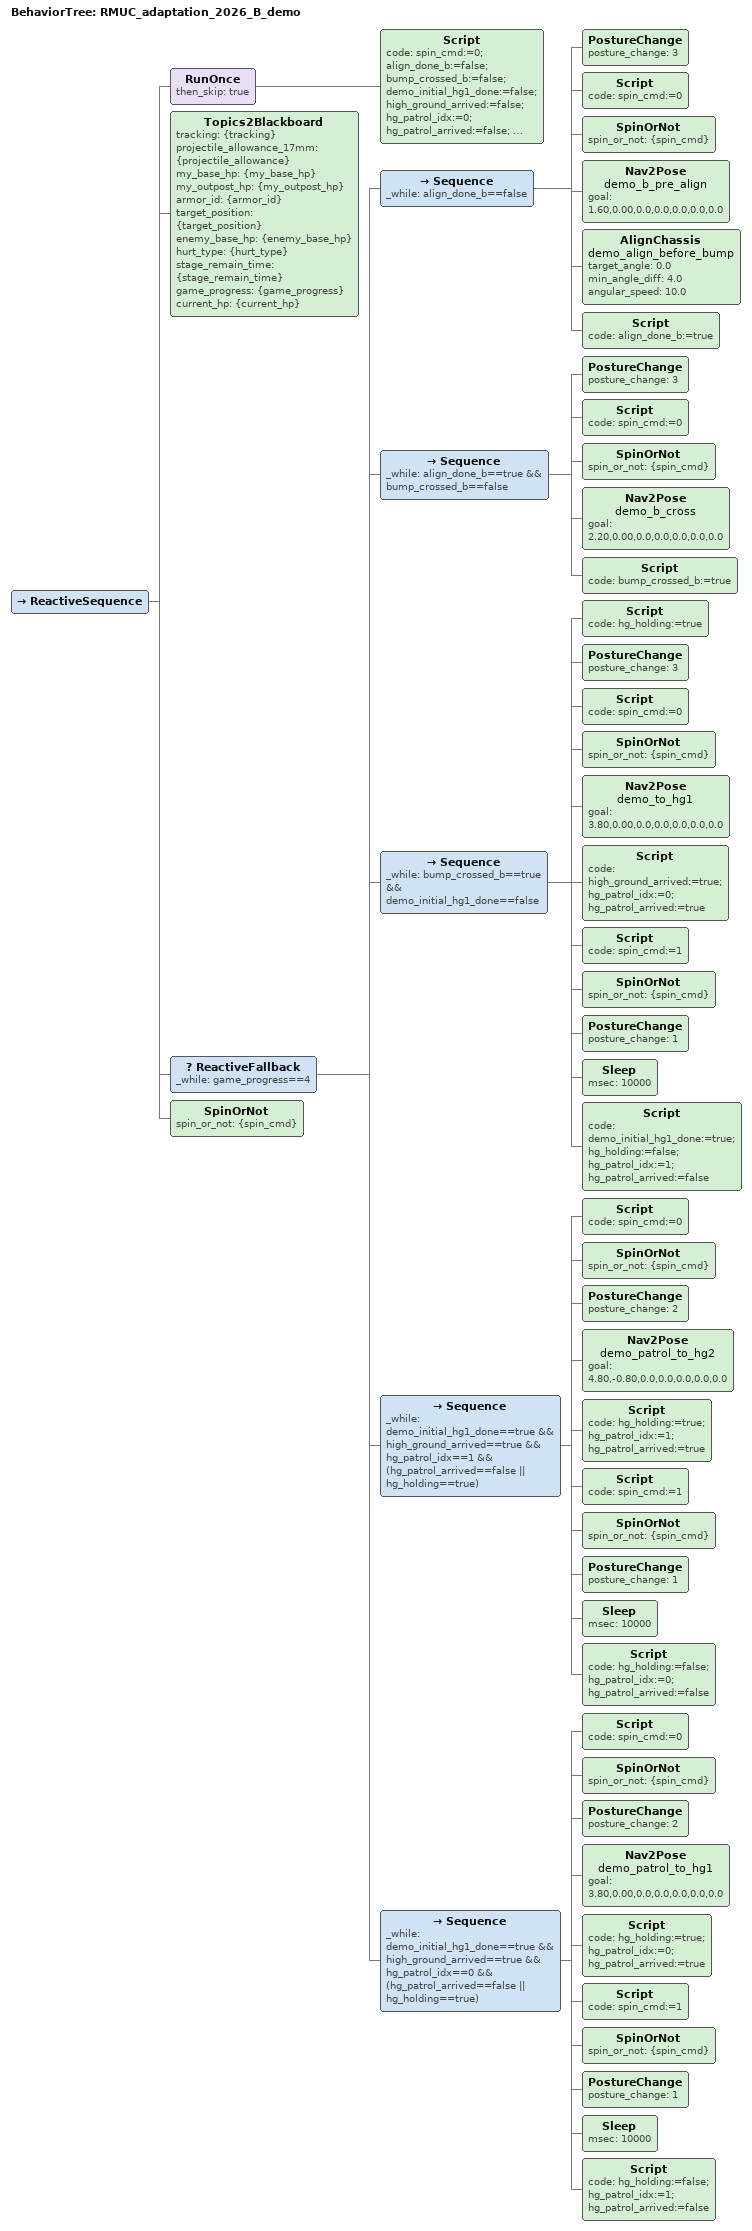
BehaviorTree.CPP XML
<?xml version="1.0" encoding="UTF-8"?>
<root BTCPP_format="4">
  <BehaviorTree ID="RMUC_adaptation_2026_B_demo">
    <ReactiveSequence>
      <RunOnce then_skip="true">
        <Script code="spin_cmd:=0;
                      align_done_b:=false;
                      bump_crossed_b:=false;
                      demo_initial_hg1_done:=false;
                      high_ground_arrived:=false;
                      hg_patrol_idx:=0;
                      hg_patrol_arrived:=false;
                      hg_holding:=false"/>
      </RunOnce>

      <Topics2Blackboard tracking="{tracking}"
                         projectile_allowance_17mm="{projectile_allowance}"
                         my_base_hp="{my_base_hp}"
                         my_outpost_hp="{my_outpost_hp}"
                         armor_id="{armor_id}"
                         target_position="{target_position}"
                         enemy_base_hp="{enemy_base_hp}"
                         hurt_type="{hurt_type}"
                         stage_remain_time="{stage_remain_time}"
                         game_progress="{game_progress}"
                         current_hp="{current_hp}"/>

      <ReactiveFallback _while="game_progress==4">

        <!-- B-1 demo：小距离到对准点，关小陀螺，移动姿态，然后原地对准底盘 -->
        <Sequence _while="align_done_b==false">
          <PostureChange posture_change="3"/>
          <Script code="spin_cmd:=0"/>
          <SpinOrNot spin_or_not="{spin_cmd}"/>
          <Nav2Pose name="demo_b_pre_align"
                    goal="1.60,0.00,0.0,0.0,0.0,0.0,0.0"/>
          <AlignChassis name="demo_align_before_bump"
                        target_angle="0.0"
                        min_angle_diff="4.0"
                        angular_speed="10.0"/>
          <Script code="align_done_b:=true"/>
        </Sequence>

        <!-- B-2 demo：小距离直行，模拟通过颠簸路段（仅执行一次，bump_crossed_b 锁存） -->
        <Sequence _while="align_done_b==true &amp;&amp; bump_crossed_b==false">
          <PostureChange posture_change="3"/>
          <Script code="spin_cmd:=0"/>
          <SpinOrNot spin_or_not="{spin_cmd}"/>
          <Nav2Pose name="demo_b_cross"
                    goal="2.20,0.00,0.0,0.0,0.0,0.0,0.0"/>
          <Script code="bump_crossed_b:=true"/>
        </Sequence>

        <!-- B-3 demo：首次到 HG1（仅执行一次），到点后立刻开小陀螺→切进攻→停留 -->
        <Sequence _while="bump_crossed_b==true &amp;&amp; demo_initial_hg1_done==false">
          <Script code="hg_holding:=true"/>
          <PostureChange posture_change="3"/>
          <Script code="spin_cmd:=0"/>
          <SpinOrNot spin_or_not="{spin_cmd}"/>
          <Nav2Pose name="demo_to_hg1"
                    goal="3.80,0.00,0.0,0.0,0.0,0.0,0.0"/>
          <Script code="high_ground_arrived:=true;
                        hg_patrol_idx:=0;
                        hg_patrol_arrived:=true"/>
          <Script code="spin_cmd:=1"/>
          <SpinOrNot spin_or_not="{spin_cmd}"/>
          <PostureChange posture_change="1"/>
          <Sleep msec="10000"/>
          <Script code="demo_initial_hg1_done:=true;
                        hg_holding:=false;
                        hg_patrol_idx:=1;
                        hg_patrol_arrived:=false"/>
        </Sequence>

        <!-- demo 巡逻：HG1 → HG2（不再重复 B-2 过颠簸，直接点对点） -->
        <Sequence _while="demo_initial_hg1_done==true &amp;&amp; high_ground_arrived==true &amp;&amp; hg_patrol_idx==1 &amp;&amp; (hg_patrol_arrived==false || hg_holding==true)">
          <Script code="spin_cmd:=0"/>
          <SpinOrNot spin_or_not="{spin_cmd}"/>
          <PostureChange posture_change="2"/>
          <Nav2Pose name="demo_patrol_to_hg2"
                    goal="4.80,-0.80,0.0,0.0,0.0,0.0,0.0"/>
          <Script code="hg_holding:=true; hg_patrol_idx:=1; hg_patrol_arrived:=true"/>
          <Script code="spin_cmd:=1"/>
          <SpinOrNot spin_or_not="{spin_cmd}"/>
          <PostureChange posture_change="1"/>
          <Sleep msec="10000"/>
          <Script code="hg_holding:=false; hg_patrol_idx:=0; hg_patrol_arrived:=false"/>
        </Sequence>

        <!-- demo 巡逻：HG2 → HG1（不再重复 B-2 过颠簸，直接点对点） -->
        <Sequence _while="demo_initial_hg1_done==true &amp;&amp; high_ground_arrived==true &amp;&amp; hg_patrol_idx==0 &amp;&amp; (hg_patrol_arrived==false || hg_holding==true)">
          <Script code="spin_cmd:=0"/>
          <SpinOrNot spin_or_not="{spin_cmd}"/>
          <PostureChange posture_change="2"/>
          <Nav2Pose name="demo_patrol_to_hg1"
                    goal="3.80,0.00,0.0,0.0,0.0,0.0,0.0"/>
          <Script code="hg_holding:=true; hg_patrol_idx:=0; hg_patrol_arrived:=true"/>
          <Script code="spin_cmd:=1"/>
          <SpinOrNot spin_or_not="{spin_cmd}"/>
          <PostureChange posture_change="1"/>
          <Sleep msec="10000"/>
          <Script code="hg_holding:=false; hg_patrol_idx:=1; hg_patrol_arrived:=false"/>
        </Sequence>

      </ReactiveFallback>

      <SpinOrNot spin_or_not="{spin_cmd}"/>
    </ReactiveSequence>
  </BehaviorTree>

</root>
